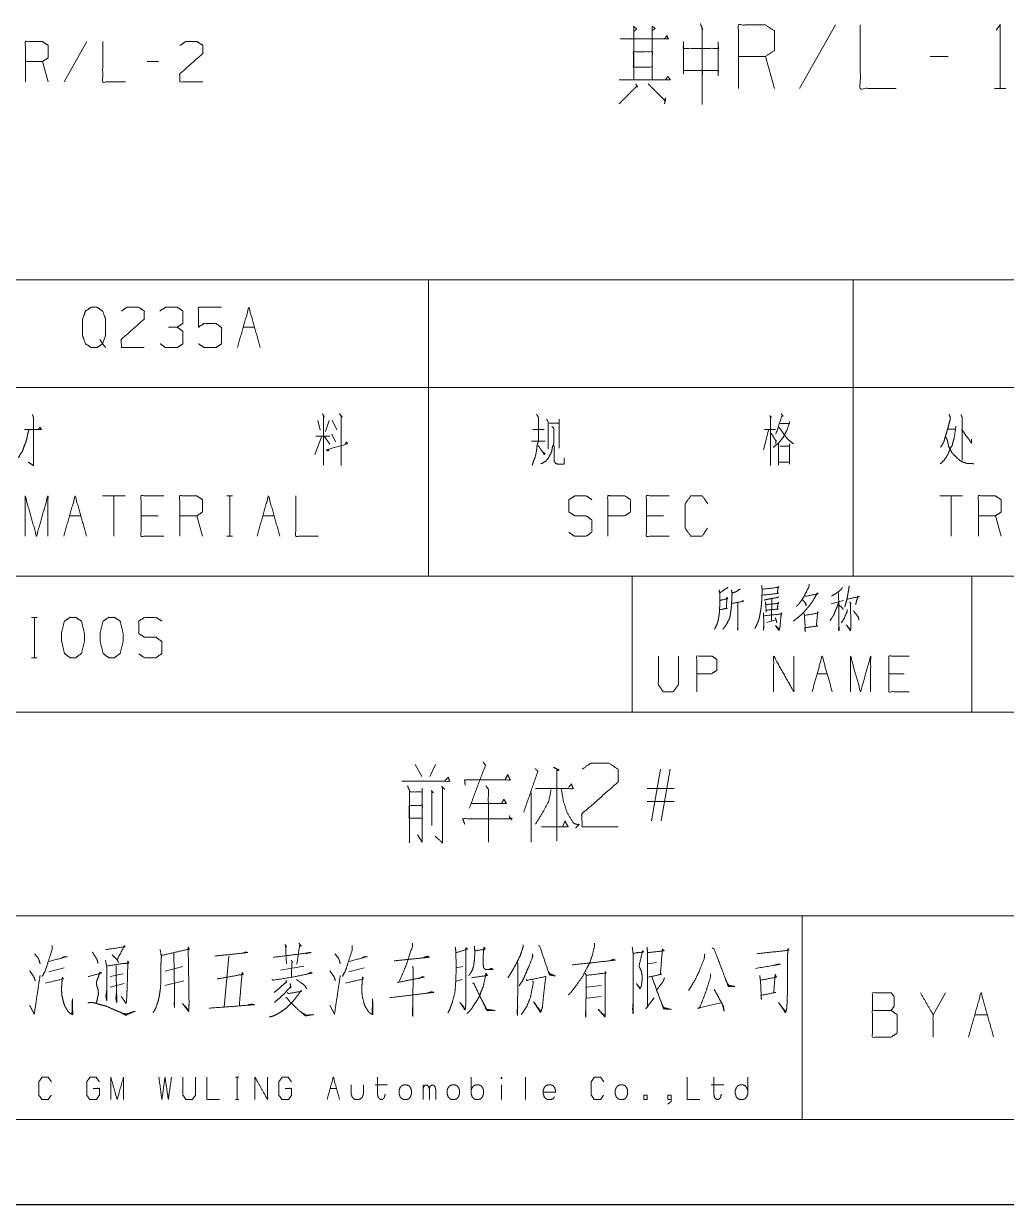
# Model space of a CAD drawing. Header units: millimetres. Extents: x 2210 to 79821, y -19430 to 2344.
# Drawn here: x 7740.8 to 7798.7, y 1492.8 to 1562.4 of the extents above; entities that cross this region are included whole.
import ezdxf

# ---------------------------------------------------------------- set-up
doc = ezdxf.new("R2010")
doc.units = ezdxf.units.MM
doc.layers.add('101', color=7, linetype='Continuous', true_color=0xffffff)

msp = doc.modelspace()

# ---------------------------------------------------------------- linework, layer by layer
msp.add_line((2209.782, 1492.822), (13049.157, 1492.822))
at = {"layer": '101', "color": 72, "linetype": 'Continuous', "lineweight": 18}
for p, q in [((7788.645, 1562.3), (7786.529, 1558.56)), ((7744.565, 1561.318), (7743.221, 1558.943)), ((7785.06, 1558.56), (7784.531, 1560.45)), ((7795.286, 1560.45), (7794.228, 1560.45)), ((7742.288, 1558.943), (7741.952, 1560.143)), ((7748.782, 1560.143), (7748.11, 1560.143)), ((7798.008, 1558.56), (7798.676, 1558.56)), ((7734.684, 1547.284), (7764.684, 1547.284)), ((7764.684, 1547.284), (7764.684, 1540.934)), ((7764.684, 1547.284), (7789.684, 1547.284)), ((7789.684, 1547.284), (7789.684, 1540.934)), ((7789.684, 1547.284), (7819.684, 1547.284)), ((7753.771, 1544.497), (7754.442, 1544.497)), ((7734.684, 1540.934), (7764.684, 1540.934)), ((7764.684, 1540.934), (7789.684, 1540.934)), ((7764.684, 1540.934), (7764.684, 1529.822)), ((7789.684, 1540.934), (7819.684, 1540.934)), ((7789.684, 1540.934), (7789.684, 1529.822)), ((7758.178, 1538.997), (7758.302, 1538.422)), ((7758.832, 1538.997), (7758.62, 1538.347)), ((7759.009, 1539.022), (7759.292, 1538.447)), ((7771.785, 1538.847), (7772.386, 1538.847)), ((7772.386, 1539.072), (7772.386, 1537.372)), ((7758.408, 1538.072), (7758.001, 1536.997)), ((7758.054, 1538.072), (7758.868, 1538.072)), ((7758.549, 1538.072), (7758.868, 1537.597)), ((7758.991, 1538.197), (7759.203, 1537.747)), ((7770.831, 1538.472), (7771.503, 1538.472)), ((7784.702, 1538.422), (7784.419, 1537.272)), ((7795.285, 1538.497), (7795.709, 1538.497)), ((7770.743, 1537.772), (7771.556, 1537.772)), ((7746.827, 1534.559), (7745.484, 1534.559)), ((7746.155, 1534.559), (7746.155, 1532.184)), ((7752.808, 1534.559), (7753.144, 1534.559)), ((7752.985, 1534.559), (7752.985, 1532.184)), ((7796.133, 1534.559), (7794.79, 1534.559)), ((7795.461, 1534.559), (7795.461, 1532.184)), ((7743.543, 1533.384), (7744.215, 1533.384)), ((7748.768, 1533.384), (7747.76, 1533.384)), ((7751.38, 1532.184), (7751.044, 1533.384)), ((7754.925, 1533.384), (7755.597, 1533.384)), ((7778.53, 1533.384), (7777.523, 1533.384)), ((7798.409, 1532.184), (7798.074, 1533.384)), ((7752.808, 1532.184), (7753.144, 1532.184)), ((7734.684, 1529.822), (7764.684, 1529.822)), ((7764.684, 1529.822), (7789.684, 1529.822)), ((7789.684, 1529.822), (7819.684, 1529.822)), ((7784.903, 1528.488), (7784.888, 1527.185)), ((7788.399, 1528.201), (7789.117, 1528.4)), ((7741.301, 1527.403), (7741.637, 1527.403)), ((7741.478, 1527.403), (7741.478, 1525.028)), ((7784.607, 1527.097), (7785.153, 1527.252)), ((7741.301, 1525.028), (7741.637, 1525.028)), ((7787.571, 1524.083), (7788.164, 1524.083)), ((7792.69, 1524.083), (7791.8, 1524.083)), ((7763.9, 1518.73), (7764.29, 1518.021)), ((7765.097, 1518.73), (7764.763, 1518.021)), ((7777.823, 1515.423), (7778.351, 1518.454)), ((7778.908, 1518.454), (7778.379, 1515.423)), ((7770.736, 1517.076), (7770.736, 1514.163)), ((7779.159, 1517.312), (7777.572, 1517.312)), ((7779.159, 1516.564), (7777.572, 1516.564)), ((7769.573, 1515.462), (7769.434, 1515.738)), ((7772.712, 1515.383), (7772.573, 1515.068)), ((7764.039, 1514.596), (7764.318, 1514.163)), ((7752.931, 1507.448), (7752.662, 1504.447)), ((7742.323, 1506.517), (7743.226, 1506.758)), ((7750.224, 1506.827), (7749.175, 1506.551)), ((7755.979, 1506.62), (7757.345, 1506.862)), ((7760.003, 1506.517), (7760.905, 1506.758)), ((7766.708, 1506.827), (7766.318, 1506.758)), ((7775.536, 1507.276), (7775.341, 1507.172)), ((7778.121, 1507.069), (7777.609, 1507)), ((7745.932, 1506.241), (7746.713, 1506.413)), ((7749.151, 1505.723), (7750.273, 1505.999)), ((7766.684, 1506.068), (7766.318, 1505.965)), ((7745.932, 1505.62), (7746.762, 1505.827)), ((7774.853, 1505.723), (7774, 1505.62)), ((7795.137, 1505.291), (7794.396, 1503.994)), ((7774, 1504.964), (7774.853, 1505.068)), ((7796.854, 1503.994), (7797.595, 1503.994)), ((7753.326, 1500.307), (7753.511, 1500.307)), ((7753.423, 1500.307), (7753.423, 1498.996)), ((7758.895, 1499.658), (7759.266, 1499.658)), ((7761.538, 1499.865), (7762.27, 1499.865)), ((7764.367, 1498.996), (7764.367, 1499.865)), ((7767.196, 1499.341), (7767.196, 1500.307)), ((7768.981, 1499.865), (7768.981, 1498.996)), ((7770.395, 1500.321), (7770.395, 1498.996)), ((7781.339, 1499.865), (7782.071, 1499.865)), ((7753.326, 1498.996), (7753.511, 1498.996))]:
    msp.add_line(p, q, dxfattribs=at)
at = {"layer": '101', "color": 133, "linetype": 'Continuous', "lineweight": 18}
for p, q in [((7686.684, 1529.822), (7866.684, 1529.822)), ((7776.684, 1529.822), (7776.684, 1521.822)), ((7796.684, 1529.822), (7796.684, 1521.822)), ((7686.684, 1521.822), (7866.684, 1521.822)), ((7736.684, 1509.822), (7845.684, 1509.822)), ((7786.684, 1509.822), (7786.684, 1497.822)), ((7476.684, 1497.822), (7866.684, 1497.822)), ((7686.684, 1497.822), (7866.684, 1497.822)), ((7451.684, 1492.822), (7871.684, 1492.822))]:
    msp.add_line(p, q, dxfattribs=at)
at = {"layer": '101', "color": 72, "linetype": 'Continuous', "lineweight": 18}
for points, knots in [([(7776.749, 1562.222), (7776.944, 1562.064), (7776.777, 1561.907), (7776.777, 1562.222), (7776.777, 1559.072), (7776.777, 1561.474), (7775.969, 1561.474), (7778.836, 1561.474), (7777.862, 1561.474), (7777.862, 1562.182), (7777.862, 1559.072), (7777.862, 1560.726), (7776.749, 1560.726), (7776.749, 1559.82), (7777.862, 1559.82), (7777.862, 1559.072), (7775.914, 1559.072), (7778.92, 1559.072), (7778.781, 1559.269), (7778.641, 1559.072)], [0, 0, 0.009716, 0.018619, 0.030834, 0.152987, 0.246128, 0.277435, 0.388626, 0.426409, 0.453894, 0.57452, 0.63865, 0.681832, 0.716951, 0.760133, 0.789144, 0.864711, 0.9813, 0.99065, 1, 1]), ([(7780.696, 1562.379), (7780.835, 1562.025), (7780.807, 1562.104), (7780.807, 1557.615), (7780.807, 1559.623), (7779.749, 1559.623), (7781.753, 1559.623), (7781.753, 1559.308), (7781.753, 1561.316), (7781.753, 1560.922), (7779.693, 1560.922), (7779.693, 1561.316), (7779.693, 1559.426)], [0, 0, 0.022286, 0.027176, 0.289922, 0.407466, 0.469387, 0.58671, 0.605148, 0.722692, 0.74574, 0.866322, 0.88937, 1, 1]), ([(7782.944, 1558.56), (7782.944, 1562.3), (7784.531, 1562.3), (7785.06, 1561.946), (7785.06, 1560.804), (7784.531, 1560.45), (7782.944, 1560.45)], [0, 0, 0.400952, 0.571035, 0.639278, 0.761674, 0.829917, 1, 1]), ([(7790.114, 1562.3), (7790.114, 1558.56), (7792.23, 1558.56)], [0, 0, 0.638734, 1, 1]), ([(7798.12, 1561.985), (7798.342, 1562.3), (7798.342, 1558.56)], [0, 0, 0.093491, 1, 1]), ([(7777.89, 1561.985), (7778.029, 1562.104), (7777.862, 1562.222)], [0, 0, 0.471577, 1, 1]), ([(7778.586, 1561.474), (7778.725, 1561.67), (7778.808, 1561.474)], [0, 0, 0.529959, 1, 1]), ([(7740.945, 1558.943), (7740.945, 1561.318), (7741.952, 1561.318), (7742.288, 1561.093), (7742.288, 1560.368), (7741.952, 1560.143), (7740.945, 1560.143)], [0, 0, 0.400952, 0.571033, 0.639278, 0.761674, 0.829918, 1, 1]), ([(7745.498, 1561.318), (7745.498, 1558.943), (7746.841, 1558.943)], [0, 0, 0.638733, 1, 1]), ([(7750.051, 1561.093), (7750.369, 1561.318), (7751.058, 1561.318), (7751.394, 1561.093), (7751.394, 1560.618), (7750.033, 1559.418), (7750.051, 1558.943), (7751.394, 1558.943)], [0, 0, 0.069694, 0.192979, 0.265274, 0.350227, 0.67474, 0.759752, 1, 1]), ([(7776.888, 1558.836), (7776.999, 1558.639), (7776.971, 1558.718), (7775.914, 1557.655)], [0, 0, 0.125004, 0.171165, 1, 1]), ([(7777.612, 1558.836), (7778.641, 1557.812), (7778.641, 1558.009), (7778.586, 1557.655)], [0, 0, 0.723286, 0.82134, 1, 1]), ([(7745.336, 1543.772), (7745.495, 1543.522), (7745.16, 1543.297), (7744.824, 1543.297), (7744.488, 1543.522), (7744.311, 1543.997), (7744.311, 1544.972), (7744.488, 1545.447), (7744.824, 1545.672), (7745.16, 1545.672), (7745.495, 1545.447), (7745.672, 1544.972), (7745.672, 1544.022), (7745.495, 1543.522), (7745.672, 1543.297)], [0, 0, 0.043279, 0.102317, 0.151367, 0.210407, 0.284429, 0.426831, 0.500853, 0.559894, 0.608944, 0.667982, 0.742004, 0.880755, 0.958211, 1, 1]), ([(7746.605, 1545.447), (7746.924, 1545.672), (7747.613, 1545.672), (7747.949, 1545.447), (7747.949, 1544.972), (7746.588, 1543.772), (7746.605, 1543.297), (7747.949, 1543.297)], [0, 0, 0.069691, 0.192979, 0.265274, 0.350227, 0.674741, 0.759752, 1, 1]), ([(7749.889, 1544.497), (7750.225, 1544.722), (7750.225, 1545.447), (7749.889, 1545.672), (7749.2, 1545.672), (7748.864, 1545.447)], [0, 0, 0.153872, 0.429851, 0.583723, 0.846122, 1, 1]), ([(7751.141, 1543.522), (7751.477, 1543.297), (7752.166, 1543.297), (7752.502, 1543.522), (7752.502, 1544.472), (7752.166, 1544.722), (7751.477, 1544.722), (7751.141, 1544.497), (7751.141, 1545.672), (7752.502, 1545.672)], [0, 0, 0.062229, 0.168345, 0.230571, 0.376816, 0.441264, 0.547379, 0.609609, 0.79049, 1, 1]), ([(7748.882, 1543.522), (7749.2, 1543.297), (7749.889, 1543.297), (7750.225, 1543.522), (7750.225, 1544.247), (7749.889, 1544.497), (7749.377, 1544.497)], [0, 0, 0.124123, 0.34369, 0.472445, 0.703376, 0.836727, 1, 1]), ([(7741.363, 1539.347), (7741.416, 1539.197), (7741.416, 1536.347), (7741.115, 1536.547)], [0, 0, 0.047209, 0.892896, 1, 1]), ([(7758.443, 1539.397), (7758.549, 1539.197), (7758.496, 1539.272), (7758.496, 1536.372)], [0, 0, 0.070344, 0.098885, 1, 1]), ([(7759.433, 1539.397), (7759.61, 1539.197), (7759.539, 1539.272), (7759.539, 1536.347)], [0, 0, 0.081006, 0.11229, 1, 1]), ([(7771.043, 1539.372), (7771.167, 1539.172), (7771.167, 1537.822), (7771.078, 1537.522), (7771.043, 1537.197), (7770.972, 1536.847), (7770.884, 1536.647), (7770.796, 1536.372)], [0, 0, 0.076125, 0.513098, 0.614331, 0.720148, 0.835726, 0.906504, 1, 1]), ([(7784.773, 1539.272), (7784.879, 1539.172), (7784.826, 1539.247), (7784.826, 1536.347), (7784.826, 1538.472), (7784.472, 1538.472), (7785.126, 1538.472)], [0, 0, 0.023247, 0.037896, 0.500409, 0.839319, 0.895699, 1, 1]), ([(7785.462, 1539.397), (7785.568, 1539.247), (7785.497, 1539.272), (7785.144, 1538.197)], [0, 0, 0.132126, 0.186059, 1, 1]), ([(7795.338, 1539.372), (7795.426, 1539.147), (7795.338, 1538.822), (7795.302, 1538.647), (7795.232, 1538.422), (7795.161, 1538.172), (7795.09, 1537.947), (7795.037, 1537.747), (7794.949, 1537.597), (7794.843, 1537.422)], [0, 0, 0.116541, 0.278918, 0.364993, 0.478696, 0.603951, 0.71766, 0.817412, 0.901346, 1, 1]), ([(7796.045, 1539.347), (7796.115, 1539.172), (7796.115, 1536.647)], [0, 0, 0.06955, 1, 1]), ([(7771.944, 1538.647), (7772.068, 1538.547), (7772.068, 1537.672), (7771.98, 1537.422), (7771.944, 1537.197), (7771.874, 1537.022), (7771.732, 1536.772), (7771.591, 1536.597), (7771.308, 1536.447)], [0, 0, 0.062435, 0.405831, 0.509895, 0.599279, 0.673351, 0.786072, 0.874364, 1, 1]), ([(7771.644, 1539.072), (7771.732, 1538.922), (7771.732, 1537.322)], [0, 0, 0.098129, 1, 1]), ([(7785.391, 1538.822), (7785.939, 1538.822), (7785.957, 1538.922), (7785.798, 1538.447), (7785.568, 1537.997), (7785.303, 1537.672), (7784.985, 1537.422)], [0, 0, 0.220966, 0.26192, 0.463932, 0.667691, 0.836831, 1, 1]), ([(7795.744, 1538.672), (7795.638, 1537.947), (7795.567, 1537.722), (7795.532, 1537.547), (7795.426, 1537.372), (7795.338, 1537.172), (7795.285, 1537.022), (7795.161, 1536.822), (7795.055, 1536.672), (7794.825, 1536.447)], [0, 0, 0.296653, 0.392139, 0.46442, 0.547269, 0.635793, 0.700209, 0.795421, 0.869798, 1, 1]), ([(7741.151, 1538.447), (7741.08, 1538.197), (7741.045, 1537.972), (7740.974, 1537.722), (7740.868, 1537.472), (7740.779, 1537.197), (7740.638, 1536.997), (7740.532, 1536.797)], [0, 0, 0.146031, 0.274053, 0.420084, 0.572724, 0.735083, 0.872755, 1, 1]), ([(7740.903, 1538.472), (7741.893, 1538.472), (7741.805, 1538.597), (7741.699, 1538.472)], [0, 0, 0.757413, 0.874554, 1, 1]), ([(7784.861, 1538.247), (7785.161, 1537.772), (7785.161, 1537.847), (7785.126, 1537.647)], [0, 0, 0.668993, 0.75826, 1, 1]), ([(7785.32, 1538.597), (7785.497, 1538.372), (7785.692, 1538.072), (7785.868, 1537.872), (7786.187, 1537.622)], [0, 0, 0.21756, 0.48939, 0.692342, 1, 1]), ([(7795.161, 1538.022), (7795.232, 1537.847), (7795.285, 1537.647), (7795.32, 1537.472), (7795.497, 1537.122), (7795.585, 1537.022), (7795.832, 1536.772), (7795.974, 1536.647), (7796.151, 1536.547), (7796.398, 1536.472), (7796.628, 1536.472), (7796.805, 1536.447)], [0, 0, 0.075192, 0.15762, 0.228747, 0.384949, 0.438119, 0.578251, 0.653441, 0.734337, 0.837345, 0.928883, 1, 1]), ([(7796.08, 1538.472), (7796.663, 1537.672), (7796.663, 1537.897)], [0, 0, 0.814824, 1, 1]), ([(7758.832, 1537.322), (7758.779, 1537.197), (7758.673, 1537.272), (7759.91, 1537.622), (7759.857, 1537.747), (7759.787, 1537.597)], [0, 0, 0.073272, 0.143369, 0.837239, 0.91051, 1, 1]), ([(7771.149, 1537.522), (7771.503, 1536.997), (7771.556, 1537.047), (7771.414, 1537.147)], [0, 0, 0.720064, 0.802978, 1, 1]), ([(7772.086, 1537.522), (7772.086, 1536.597), (7772.174, 1536.472), (7772.316, 1536.422), (7772.669, 1536.422), (7772.669, 1536.797)], [0, 0, 0.472764, 0.551003, 0.627661, 0.808338, 1, 1]), ([(7785.303, 1537.622), (7785.303, 1536.372), (7785.303, 1536.547), (7785.939, 1536.547), (7785.939, 1536.422), (7785.939, 1537.622), (7785.939, 1537.497), (7785.373, 1537.497)], [0, 0, 0.306605, 0.34953, 0.505604, 0.536265, 0.830605, 0.861265, 1, 1]), ([(7740.931, 1532.184), (7740.931, 1534.559), (7741.602, 1532.184), (7742.274, 1534.559), (7742.274, 1532.184)], [0, 0, 0.245192, 0.5, 0.754808, 1, 1]), ([(7749.103, 1532.184), (7747.76, 1532.184), (7747.76, 1534.559), (7749.103, 1534.559)], [0, 0, 0.26539, 0.73461, 1, 1]), ([(7750.037, 1532.184), (7750.037, 1534.559), (7751.044, 1534.559), (7751.38, 1534.334), (7751.38, 1533.609), (7751.044, 1533.384), (7750.037, 1533.384)], [0, 0, 0.400952, 0.571034, 0.639278, 0.761674, 0.829918, 1, 1]), ([(7756.866, 1534.559), (7756.866, 1532.184), (7758.209, 1532.184)], [0, 0, 0.638733, 1, 1]), ([(7772.952, 1532.409), (7773.288, 1532.184), (7773.977, 1532.184), (7774.313, 1532.434), (7774.313, 1533.134), (7773.977, 1533.384), (7773.306, 1533.384), (7772.952, 1533.609), (7772.952, 1534.334), (7773.306, 1534.559), (7773.977, 1534.559), (7774.313, 1534.334)], [0, 0, 0.068037, 0.184055, 0.25452, 0.372335, 0.4428, 0.555844, 0.626371, 0.748393, 0.81892, 0.931964, 1, 1]), ([(7775.246, 1532.184), (7775.246, 1534.559), (7776.254, 1534.559), (7776.59, 1534.334), (7776.59, 1533.609), (7776.236, 1533.384), (7775.246, 1533.384)], [0, 0, 0.401147, 0.571311, 0.639588, 0.762044, 0.832821, 1, 1]), ([(7778.866, 1532.184), (7777.523, 1532.184), (7777.523, 1534.559), (7778.866, 1534.559)], [0, 0, 0.26539, 0.73461, 1, 1]), ([(7781.125, 1532.659), (7780.789, 1532.184), (7780.135, 1532.184), (7779.799, 1532.659), (7779.799, 1534.084), (7780.135, 1534.559), (7780.807, 1534.559), (7781.143, 1534.084)], [0, 0, 0.114568, 0.243366, 0.357936, 0.638584, 0.753154, 0.885433, 1, 1]), ([(7797.066, 1532.184), (7797.066, 1534.559), (7798.074, 1534.559), (7798.409, 1534.334), (7798.409, 1533.609), (7798.074, 1533.384), (7797.066, 1533.384)], [0, 0, 0.400951, 0.571036, 0.639278, 0.761673, 0.829915, 1, 1]), ([(7782.313, 1529.173), (7782.25, 1529.128), (7781.829, 1528.841), (7781.797, 1529.018), (7781.844, 1528.841), (7781.844, 1528.267), (7781.829, 1527.914), (7781.813, 1527.671), (7781.782, 1527.428), (7781.735, 1527.207), (7781.672, 1526.987), (7781.594, 1526.832), (7781.532, 1526.7)], [0, 0, 0.024363, 0.186803, 0.243942, 0.302154, 0.485024, 0.597668, 0.675195, 0.753199, 0.825098, 0.89819, 0.953346, 1, 1]), ([(7783.046, 1529.084), (7782.796, 1528.908), (7782.562, 1528.841), (7782.531, 1529.018), (7782.562, 1528.753), (7782.547, 1528.488), (7782.531, 1528.201), (7782.515, 1527.958), (7782.484, 1527.737), (7782.453, 1527.495), (7782.406, 1527.318), (7782.328, 1527.185), (7782.25, 1527.031), (7782.172, 1526.898), (7782.094, 1526.788), (7782.016, 1526.7)], [0, 0, 0.096319, 0.172937, 0.229415, 0.313416, 0.396985, 0.487495, 0.564125, 0.634336, 0.711437, 0.768975, 0.817388, 0.871906, 0.920319, 0.962889, 1, 1]), ([(7784.31, 1529.283), (7784.326, 1529.084), (7784.326, 1528.731), (7784.31, 1528.4), (7784.294, 1528.179), (7784.263, 1527.892), (7784.216, 1527.649), (7784.17, 1527.384), (7784.107, 1527.185), (7784.029, 1526.987), (7783.904, 1526.744)], [0, 0, 0.076503, 0.212087, 0.33934, 0.424292, 0.535105, 0.630037, 0.733301, 0.813245, 0.895183, 1, 1]), ([(7784.357, 1529.062), (7785.325, 1529.173), (7785.278, 1529.217), (7785.231, 1528.819), (7785.309, 1528.819), (7784.341, 1528.709)], [0, 0, 0.39108, 0.416924, 0.577585, 0.60892, 1, 1]), ([(7787.104, 1529.349), (7787.088, 1529.195), (7786.901, 1528.841), (7786.792, 1528.621), (7786.667, 1528.422), (7786.511, 1528.201), (7786.355, 1528.047)], [0, 0, 0.101774, 0.363754, 0.525154, 0.678922, 0.85608, 1, 1]), ([(7789.055, 1529.173), (7789.023, 1529.084), (7788.82, 1528.908), (7788.602, 1528.753), (7788.415, 1528.665)], [0, 0, 0.111856, 0.433088, 0.752703, 1, 1]), ([(7789.46, 1529.261), (7789.445, 1529.151), (7789.367, 1528.687), (7789.304, 1528.378), (7789.195, 1528.002)], [0, 0, 0.086565, 0.451629, 0.696477, 1, 1]), ([(7781.875, 1527.848), (7781.907, 1527.87), (7782.266, 1527.936), (7782.219, 1527.914), (7782.266, 1528.599), (7782.297, 1528.51), (7781.86, 1528.4)], [0, 0, 0.022681, 0.239273, 0.269981, 0.676983, 0.732557, 1, 1]), ([(7782.547, 1528.223), (7783.249, 1528.356), (7783.202, 1528.378), (7783.124, 1528.334)], [0, 0, 0.834819, 0.895271, 1, 1]), ([(7782.906, 1528.267), (7782.906, 1526.633), (7782.89, 1526.744), (7782.906, 1526.92)], [0, 0, 0.849783, 0.907772, 1, 1]), ([(7785.309, 1528.621), (7785.262, 1528.576), (7784.872, 1528.51), (7784.654, 1528.466), (7784.451, 1528.422)], [0, 0, 0.07226, 0.516589, 0.766867, 1, 1]), ([(7784.529, 1528.311), (7784.544, 1528.157), (7784.575, 1527.715), (7784.56, 1527.826), (7785.294, 1527.892), (7785.231, 1527.892), (7785.278, 1528.289), (7785.309, 1528.223), (7784.544, 1528.157)], [0, 0, 0.056492, 0.217482, 0.258029, 0.525926, 0.548635, 0.694164, 0.720796, 1, 1]), ([(7786.885, 1528.665), (7786.932, 1528.643), (7787.635, 1528.797), (7787.588, 1528.841), (7787.463, 1528.621), (7787.322, 1528.378), (7787.182, 1528.179), (7787.026, 1527.98), (7786.854, 1527.782), (7786.667, 1527.583), (7786.464, 1527.406), (7786.308, 1527.296), (7786.183, 1527.185)], [0, 0, 0.017093, 0.254607, 0.275864, 0.359629, 0.452278, 0.53264, 0.616084, 0.70281, 0.792986, 0.881828, 0.944963, 1, 1]), ([(7786.714, 1528.422), (7786.745, 1528.4), (7786.916, 1528.201), (7786.932, 1528.091), (7786.87, 1528.245)], [0, 0, 0.066028, 0.519581, 0.712132, 1, 1]), ([(7788.836, 1528.289), (7788.742, 1528.002), (7788.633, 1527.759), (7788.539, 1527.517), (7788.446, 1527.384), (7788.336, 1527.207)], [0, 0, 0.251918, 0.474135, 0.691326, 0.826694, 1, 1]), ([(7788.836, 1528.841), (7788.852, 1527.097), (7788.867, 1526.611), (7788.836, 1526.7), (7788.852, 1526.898)], [0, 0, 0.691283, 0.883884, 0.921006, 1, 1]), ([(7789.492, 1528.311), (7789.57, 1528.201), (7789.538, 1528.223), (7789.554, 1527.053), (7789.554, 1526.766), (7789.538, 1526.611), (7789.289, 1526.965), (7789.538, 1526.655)], [0, 0, 0.051678, 0.066298, 0.513635, 0.623349, 0.682727, 0.848098, 1, 1]), ([(7789.336, 1528.466), (7790.038, 1528.621), (7789.976, 1528.643), (7789.835, 1528.157)], [0, 0, 0.557066, 0.608364, 1, 1]), ([(7784.404, 1527.671), (7784.419, 1527.472), (7784.435, 1526.965), (7784.419, 1526.633), (7784.404, 1526.722), (7784.435, 1526.943)], [0, 0, 0.147471, 0.523364, 0.768667, 0.835021, 1, 1]), ([(7784.435, 1527.495), (7785.497, 1527.605), (7785.465, 1527.671), (7785.45, 1527.561), (7785.403, 1527.053), (7785.387, 1526.854), (7785.325, 1526.633), (7785.122, 1526.92), (7785.34, 1526.7)], [0, 0, 0.374083, 0.399749, 0.43883, 0.61759, 0.687458, 0.767887, 0.891105, 1, 1]), ([(7786.792, 1527.627), (7786.823, 1527.561), (7786.854, 1527.009), (7786.87, 1526.943), (7786.87, 1526.545), (7786.854, 1526.722), (7786.854, 1526.788), (7787.619, 1526.898), (7787.525, 1526.898), (7787.603, 1527.715), (7787.635, 1527.671), (7787.588, 1527.649), (7786.838, 1527.517)], [0, 0, 0.018828, 0.160986, 0.178485, 0.280676, 0.326272, 0.343303, 0.542024, 0.566111, 0.777126, 0.791033, 0.804348, 1, 1]), ([(7788.852, 1528.135), (7789.055, 1527.958), (7789.101, 1527.87)], [0, 0, 0.729109, 1, 1]), ([(7789.351, 1527.848), (7789.336, 1527.737), (7789.164, 1527.34), (7788.992, 1527.075)], [0, 0, 0.129619, 0.632946, 1, 1]), ([(7789.71, 1527.782), (7789.991, 1527.428), (7790.038, 1527.252)], [0, 0, 0.711821, 1, 1]), ([(7743.913, 1525.028), (7744.249, 1525.278), (7744.426, 1525.978), (7744.426, 1526.453), (7744.249, 1527.178), (7743.913, 1527.403), (7743.578, 1527.403), (7743.242, 1527.178), (7743.065, 1526.453), (7743.083, 1525.978), (7743.242, 1525.278), (7743.578, 1525.028), (7743.913, 1525.028)], [0, 0, 0.067527, 0.183972, 0.260584, 0.380943, 0.446142, 0.500305, 0.565504, 0.685864, 0.762529, 0.87831, 0.945837, 1, 1]), ([(7746.19, 1525.028), (7746.526, 1525.278), (7746.702, 1525.978), (7746.702, 1526.453), (7746.526, 1527.178), (7746.19, 1527.403), (7745.854, 1527.403), (7745.518, 1527.178), (7745.341, 1526.453), (7745.359, 1525.978), (7745.518, 1525.278), (7745.854, 1525.028), (7746.19, 1525.028)], [0, 0, 0.067527, 0.183972, 0.260585, 0.380944, 0.446144, 0.500307, 0.565506, 0.685865, 0.76253, 0.87831, 0.945837, 1, 1]), ([(7747.618, 1525.253), (7747.954, 1525.028), (7748.643, 1525.028), (7748.979, 1525.278), (7748.979, 1525.978), (7748.643, 1526.228), (7747.971, 1526.228), (7747.618, 1526.453), (7747.618, 1527.178), (7747.971, 1527.403), (7748.643, 1527.403), (7748.979, 1527.178)], [0, 0, 0.068034, 0.184053, 0.254519, 0.372335, 0.442801, 0.555845, 0.62637, 0.748394, 0.818919, 0.931963, 1, 1]), ([(7785.106, 1527.384), (7785.169, 1527.207), (7785.2, 1527.075)], [0, 0, 0.579215, 1, 1]), ([(7778.222, 1525.121), (7778.222, 1523.443), (7778.503, 1523.023), (7779.097, 1523.023), (7779.409, 1523.443), (7779.409, 1525.121)], [0, 0, 0.337151, 0.438599, 0.557782, 0.662849, 1, 1]), ([(7780.485, 1523.023), (7780.485, 1525.121), (7781.375, 1525.121), (7781.672, 1524.922), (7781.672, 1524.282), (7781.359, 1524.083), (7780.485, 1524.083)], [0, 0, 0.401145, 0.571312, 0.639588, 0.762043, 0.832818, 1, 1]), ([(7785.011, 1523.023), (7785.011, 1525.121), (7786.198, 1523.023), (7786.198, 1525.121)], [0, 0, 0.317574, 0.682426, 1, 1]), ([(7789.537, 1523.023), (7789.537, 1525.121), (7790.13, 1523.023), (7790.724, 1525.121), (7790.724, 1523.023)], [0, 0, 0.245192, 0.5, 0.754808, 1, 1]), ([(7792.986, 1523.023), (7791.8, 1523.023), (7791.8, 1525.121), (7792.986, 1525.121)], [0, 0, 0.265389, 0.734611, 1, 1]), ([(7767.903, 1518.887), (7768.042, 1518.69), (7767.095, 1516.171)], [0, 0, 0.082207, 1, 1]), ([(7770.959, 1518.493), (7771.126, 1518.336), (7770.291, 1515.934)], [0, 0, 0.082806, 1, 1]), ([(7772.044, 1518.572), (7772.378, 1518.415), (7772.239, 1518.375), (7772.239, 1514.241)], [0, 0, 0.079453, 0.110572, 1, 1]), ([(7773.737, 1518.454), (7774.238, 1518.808), (7775.323, 1518.808), (7775.852, 1518.454), (7775.852, 1517.706), (7773.709, 1515.816), (7773.737, 1515.068), (7775.852, 1515.068)], [0, 0, 0.069693, 0.192978, 0.265275, 0.350227, 0.67474, 0.759752, 1, 1]), ([(7763.121, 1517.745), (7765.932, 1517.745), (7765.849, 1517.982), (7765.654, 1517.785)], [0, 0, 0.842002, 0.917041, 1, 1]), ([(7766.845, 1517.509), (7766.817, 1517.824), (7769.489, 1517.824), (7769.35, 1518.139), (7769.211, 1517.864)], [0, 0, 0.086831, 0.820651, 0.915214, 1, 1]), ([(7763.455, 1517.47), (7763.566, 1517.194), (7763.566, 1514.123), (7763.566, 1517.115), (7764.318, 1517.115), (7764.318, 1517.312), (7764.318, 1514.163), (7764.318, 1516.328), (7763.538, 1516.328), (7763.538, 1515.58), (7764.29, 1515.58)], [0, 0, 0.019945, 0.226009, 0.426789, 0.477219, 0.490428, 0.701775, 0.847077, 0.899374, 0.949569, 1, 1]), ([(7764.847, 1517.194), (7764.986, 1517.076), (7764.874, 1517.115), (7764.874, 1515.147)], [0, 0, 0.080438, 0.132479, 1, 1]), ([(7765.459, 1517.43), (7765.654, 1517.273), (7765.515, 1517.391), (7765.515, 1514.123), (7765.069, 1514.517)], [0, 0, 0.058327, 0.100821, 0.861605, 1, 1]), ([(7768.07, 1517.47), (7768.209, 1517.273), (7768.209, 1514.163)], [0, 0, 0.071936, 1, 1]), ([(7770.987, 1517.312), (7773.213, 1517.312), (7773.102, 1517.588), (7772.935, 1517.391)], [0, 0, 0.800378, 0.907214, 1, 1]), ([(7771.905, 1517.234), (7771.766, 1516.564), (7771.404, 1515.895), (7770.987, 1515.226)], [0, 0, 0.306099, 0.646779, 1, 1]), ([(7772.518, 1517.273), (7772.629, 1516.564), (7772.852, 1515.895), (7773.241, 1515.265), (7773.492, 1515.186), (7773.575, 1515.226), (7773.353, 1514.99)], [0, 0, 0.252325, 0.500432, 0.760973, 0.853337, 0.885811, 1, 1]), ([(7767.207, 1516.446), (7769.267, 1516.446), (7769.127, 1516.682), (7768.988, 1516.446)], [0, 0, 0.789754, 0.894877, 1, 1]), ([(7766.817, 1515.226), (7766.706, 1515.541), (7769.601, 1515.541), (7769.434, 1515.619)], [0, 0, 0.097866, 0.945912, 1, 1]), ([(7771.348, 1515.068), (7772.907, 1515.068), (7772.712, 1515.423)], [0, 0, 0.794017, 1, 1]), ([(7742.518, 1508.069), (7742.518, 1507.828), (7742.274, 1507.069), (7742.104, 1506.551), (7741.933, 1506.241)], [0, 0, 0.124612, 0.535976, 0.817159, 1, 1]), ([(7745.688, 1507.828), (7746.81, 1508), (7746.786, 1508.069), (7746.347, 1507.241), (7746.054, 1507.517), (7746.371, 1507.207), (7746.42, 1507.069)], [0, 0, 0.361753, 0.385074, 0.683733, 0.811934, 0.953357, 1, 1]), ([(7756.223, 1508.138), (7756.32, 1508), (7756.272, 1508), (7756.32, 1507)], [0, 0, 0.138589, 0.178592, 1, 1]), ([(7757.052, 1508.207), (7757.198, 1508.035), (7757.101, 1508.104), (7756.93, 1506.965)], [0, 0, 0.151118, 0.230947, 1, 1]), ([(7760.198, 1508.069), (7760.198, 1507.828), (7759.954, 1507.069), (7759.783, 1506.551), (7759.612, 1506.241)], [0, 0, 0.124612, 0.535976, 0.817159, 1, 1]), ([(7763.734, 1508.207), (7763.734, 1508), (7763.416, 1507.034), (7763.197, 1506.482), (7762.929, 1505.896), (7762.88, 1505.896), (7764.441, 1506.206), (7764.343, 1506.241), (7764.124, 1506.137)], [0, 0, 0.046524, 0.275032, 0.408545, 0.553501, 0.564465, 0.92219, 0.945453, 1, 1]), ([(7767.391, 1508.035), (7767.416, 1507.69), (7767.391, 1507.241), (7767.343, 1506.862), (7767.245, 1506.586), (7767.123, 1506.379), (7767.05, 1506.31)], [0, 0, 0.190955, 0.438946, 0.650198, 0.811822, 0.94447, 1, 1]), ([(7770.269, 1508.104), (7770.244, 1507.931), (7770.074, 1507.448), (7769.903, 1507.103), (7769.683, 1506.689), (7769.513, 1506.413), (7769.366, 1506.172)], [0, 0, 0.081145, 0.319756, 0.499049, 0.717311, 0.868474, 1, 1]), ([(7771.171, 1508.069), (7771.244, 1508), (7771.805, 1506.344), (7772.147, 1506.275), (7771.83, 1506.413), (7771.732, 1506.551)], [0, 0, 0.037082, 0.681737, 0.810185, 0.937687, 1, 1]), ([(7774.463, 1508.207), (7774.463, 1508.035), (7774.317, 1507.448), (7774.17, 1507.034), (7774.024, 1506.758), (7773.756, 1506.241), (7773.365, 1505.689), (7773.097, 1505.344), (7772.926, 1505.171)], [0, 0, 0.049752, 0.224095, 0.350741, 0.440842, 0.608969, 0.803946, 0.929998, 1, 1]), ([(7741.494, 1507.586), (7741.713, 1507.31), (7741.762, 1507.172), (7741.811, 1507)], [0, 0, 0.519919, 0.73571, 1, 1]), ([(7742.348, 1507.138), (7743.396, 1507.414), (7743.226, 1507.414), (7743.055, 1507.31)], [0, 0, 0.745411, 0.862774, 1, 1]), ([(7744.883, 1507.69), (7745.152, 1507.276), (7745.225, 1507.034)], [0, 0, 0.661595, 1, 1]), ([(7748.883, 1507.828), (7748.956, 1507.414), (7748.931, 1507), (7748.931, 1506.275), (7748.907, 1505.62), (7748.858, 1505.24), (7748.785, 1504.861), (7748.663, 1504.481), (7748.566, 1504.274), (7748.468, 1504.102)], [0, 0, 0.110336, 0.219176, 0.409317, 0.581468, 0.681885, 0.783317, 0.887931, 0.947989, 1, 1]), ([(7748.956, 1507.483), (7750.59, 1507.862), (7750.541, 1507.966), (7750.541, 1507.448), (7750.566, 1506.034), (7750.566, 1505.206), (7750.59, 1504.688), (7750.566, 1504.343), (7750.566, 1504.171), (7750.2, 1504.654), (7750.541, 1504.274)], [0, 0, 0.250211, 0.267275, 0.344454, 0.55544, 0.678925, 0.756189, 0.80777, 0.833496, 0.923863, 1, 1]), ([(7749.688, 1507.621), (7749.736, 1504.895), (7749.736, 1504.412), (7749.712, 1504.619), (7749.736, 1505.033)], [0, 0, 0.711345, 0.837386, 0.891777, 1, 1]), ([(7752.101, 1507.448), (7754.028, 1507.655), (7753.931, 1507.69), (7753.76, 1507.621)], [0, 0, 0.870762, 0.917258, 1, 1]), ([(7755.564, 1507.379), (7757.759, 1507.655), (7757.637, 1507.655), (7757.491, 1507.586)], [0, 0, 0.886329, 0.935184, 1, 1]), ([(7759.173, 1507.586), (7759.393, 1507.31), (7759.442, 1507.172), (7759.49, 1507)], [0, 0, 0.519919, 0.73571, 1, 1]), ([(7760.027, 1507.138), (7761.076, 1507.414), (7760.905, 1507.414), (7760.734, 1507.31)], [0, 0, 0.745418, 0.86277, 1, 1]), ([(7762.66, 1507.172), (7764.734, 1507.379), (7764.636, 1507.448), (7764.368, 1507.345)], [0, 0, 0.836554, 0.884532, 1, 1]), ([(7766.269, 1507.966), (7766.294, 1507.69), (7766.318, 1506.827), (7766.294, 1505.999), (7766.245, 1505.344), (7766.099, 1504.757), (7765.952, 1504.343), (7765.83, 1504.102)], [0, 0, 0.070329, 0.28934, 0.499598, 0.66644, 0.819873, 0.931329, 1, 1]), ([(7766.343, 1507.655), (7766.977, 1507.862), (7766.879, 1507.931), (7766.879, 1504.585), (7766.855, 1504.343), (7766.83, 1504.274), (7766.538, 1504.723), (7766.83, 1504.343)], [0, 0, 0.122094, 0.143965, 0.756447, 0.800872, 0.814266, 0.912285, 1, 1]), ([(7767.44, 1507.759), (7768.026, 1507.862), (7767.952, 1507.966), (7767.904, 1507.448), (7767.904, 1507), (7767.928, 1506.758), (7768.05, 1506.655), (7768.489, 1506.655), (7768.391, 1506.724), (7768.221, 1506.655)], [0, 0, 0.209703, 0.254415, 0.437769, 0.595975, 0.681595, 0.738019, 0.892888, 0.935041, 1, 1]), ([(7770.805, 1507.586), (7770.83, 1507.448), (7770.61, 1506.862), (7770.513, 1506.655), (7770.366, 1506.31), (7770.22, 1505.999), (7770.025, 1505.689)], [0, 0, 0.067376, 0.36846, 0.478481, 0.658656, 0.823687, 1, 1]), ([(7776.682, 1508), (7776.731, 1507.586), (7776.731, 1504.067), (7776.706, 1504.343), (7776.731, 1504.654)], [0, 0, 0.092137, 0.86992, 0.931161, 1, 1]), ([(7776.755, 1507.621), (7777.365, 1507.69), (7777.292, 1507.759), (7777.096, 1506.896), (7777.096, 1506.827), (7777.145, 1506.724), (7777.218, 1506.551), (7777.267, 1506.31), (7777.267, 1506.103), (7777.243, 1505.861), (7777.218, 1505.689), (7777.145, 1505.516), (7776.926, 1505.827), (7777.145, 1505.551)], [0, 0, 0.163216, 0.189965, 0.42515, 0.443501, 0.473931, 0.523766, 0.589292, 0.644345, 0.7089, 0.755234, 0.805069, 0.906205, 1, 1]), ([(7777.56, 1507.966), (7777.584, 1507.655), (7777.584, 1504.481), (7777.487, 1504.343), (7777.975, 1504.999)], [0, 0, 0.069653, 0.779472, 0.817267, 1, 1]), ([(7777.609, 1507.655), (7778.56, 1507.759), (7778.462, 1507.862), (7778.34, 1506.379), (7778.414, 1506.379), (7777.633, 1506.206)], [0, 0, 0.276542, 0.317649, 0.747834, 0.768982, 1, 1]), ([(7780.949, 1507.552), (7780.925, 1507.31), (7780.657, 1506.62), (7780.413, 1506.103), (7780.169, 1505.689), (7779.998, 1505.413)], [0, 0, 0.102841, 0.416511, 0.658903, 0.86249, 1, 1]), ([(7781.388, 1507.931), (7781.51, 1507.862), (7782.34, 1505.654), (7782.73, 1505.654), (7782.364, 1505.723), (7782.218, 1505.965)], [0, 0, 0.039541, 0.705114, 0.815247, 0.920312, 1, 1]), ([(7784.022, 1507.586), (7785.9, 1507.793), (7785.851, 1507.897), (7785.827, 1507.379), (7785.827, 1505.447), (7785.802, 1504.688), (7785.778, 1504.343), (7785.729, 1504.171), (7785.705, 1504.102), (7785.29, 1504.723), (7785.705, 1504.205)], [0, 0, 0.261649, 0.277493, 0.349233, 0.616764, 0.72192, 0.769813, 0.794637, 0.804771, 0.908172, 1, 1]), ([(7745.664, 1507.207), (7745.737, 1506.827), (7745.737, 1504.826), (7745.688, 1505.068), (7745.737, 1505.413)], [0, 0, 0.129595, 0.800553, 0.883167, 1, 1]), ([(7745.737, 1506.862), (7746.615, 1507), (7747.03, 1507.034), (7746.981, 1507.172), (7746.957, 1506.103), (7746.932, 1505.447), (7746.908, 1504.895), (7746.883, 1504.654), (7746.591, 1505.068)], [0, 0, 0.19844, 0.29133, 0.324006, 0.56283, 0.709269, 0.832622, 0.88681, 1, 1]), ([(7746.298, 1506.896), (7746.298, 1506.034), (7746.322, 1505.206), (7746.322, 1504.723), (7746.274, 1504.964), (7746.322, 1505.378)], [0, 0, 0.304008, 0.595981, 0.766226, 0.853067, 1, 1]), ([(7756.589, 1507.207), (7756.686, 1507.103), (7756.637, 1507.069), (7756.613, 1506.241)], [0, 0, 0.138047, 0.196037, 1, 1]), ([(7763.758, 1506.862), (7763.782, 1506.689), (7763.758, 1503.895), (7763.734, 1504.171), (7763.758, 1504.516)], [0, 0, 0.048504, 0.826565, 0.903707, 1, 1]), ([(7769.952, 1507.069), (7769.927, 1503.964), (7769.903, 1504.24), (7769.952, 1504.516)], [0, 0, 0.847819, 0.923473, 1, 1]), ([(7773.146, 1506.931), (7775.683, 1507.207), (7775.536, 1507.276)], [0, 0, 0.940373, 1, 1]), ([(7783.949, 1506.724), (7785.412, 1506.965), (7785.266, 1506.965), (7784.998, 1506.896)], [0, 0, 0.777945, 0.854701, 1, 1]), ([(7741.201, 1506.586), (7741.421, 1506.275), (7741.469, 1506.172), (7741.518, 1505.999)], [0, 0, 0.564231, 0.734008, 1, 1]), ([(7741.201, 1504.55), (7741.469, 1504.033), (7741.811, 1506.31)], [0, 0, 0.202025, 1, 1]), ([(7742.128, 1505.861), (7743.177, 1506.103), (7743.128, 1506.206), (7743.104, 1505.965), (7743.079, 1505.62), (7743.079, 1505.378), (7743.104, 1505.102), (7743.201, 1504.688), (7743.274, 1504.481), (7743.372, 1504.343), (7743.47, 1504.171), (7743.592, 1504.067), (7743.738, 1503.998), (7743.713, 1504.93), (7743.689, 1504.067)], [0, 0, 0.198341, 0.219427, 0.264158, 0.327895, 0.3724, 0.423461, 0.501845, 0.542306, 0.573453, 0.609975, 0.639452, 0.669269, 0.84099, 1, 1]), ([(7744.639, 1506.241), (7745.42, 1506.448), (7745.347, 1506.517), (7745.274, 1506.31), (7745.152, 1505.999), (7745.127, 1505.861), (7745.152, 1505.689), (7745.225, 1505.482), (7745.249, 1505.24), (7745.176, 1504.895), (7745.127, 1504.688)], [0, 0, 0.288064, 0.323943, 0.402265, 0.521269, 0.571261, 0.63341, 0.711732, 0.798322, 0.924133, 1, 1]), ([(7752.248, 1506.103), (7753.784, 1506.379), (7753.711, 1506.482), (7753.541, 1504.516)], [0, 0, 0.426351, 0.460965, 1, 1]), ([(7755.467, 1506.068), (7755.54, 1506.034), (7755.589, 1506.034), (7756.833, 1506.241), (7757.833, 1506.448), (7757.759, 1506.482), (7757.589, 1506.413)], [0, 0, 0.030219, 0.048442, 0.519512, 0.900991, 0.93121, 1, 1]), ([(7756.296, 1506.034), (7756.32, 1505.896), (7756.272, 1505.896), (7755.979, 1505.62), (7755.589, 1505.309)], [0, 0, 0.128573, 0.17333, 0.54243, 1, 1]), ([(7756.906, 1506.068), (7757.394, 1505.723), (7757.515, 1505.516)], [0, 0, 0.713213, 1, 1]), ([(7758.88, 1506.586), (7759.1, 1506.275), (7759.149, 1506.172), (7759.198, 1505.999)], [0, 0, 0.564239, 0.734012, 1, 1]), ([(7758.88, 1504.55), (7759.149, 1504.033), (7759.49, 1506.31)], [0, 0, 0.202027, 1, 1]), ([(7759.807, 1505.861), (7760.856, 1506.103), (7760.807, 1506.206), (7760.783, 1505.965), (7760.759, 1505.62), (7760.759, 1505.378), (7760.783, 1505.102), (7760.881, 1504.688), (7760.954, 1504.481), (7761.051, 1504.343), (7761.149, 1504.171), (7761.271, 1504.067), (7761.417, 1503.998), (7761.393, 1504.93), (7761.368, 1504.067)], [0, 0, 0.198341, 0.219426, 0.264158, 0.327895, 0.3724, 0.423461, 0.501845, 0.542305, 0.57345, 0.609972, 0.639449, 0.66927, 0.84099, 1, 1]), ([(7767.221, 1506.172), (7768.147, 1506.31), (7768.074, 1506.448), (7768.001, 1506.068), (7767.904, 1505.654), (7767.806, 1505.413), (7767.708, 1505.137), (7767.562, 1504.861), (7767.367, 1504.585), (7767.221, 1504.343), (7767.074, 1504.171), (7766.952, 1504.067)], [0, 0, 0.248088, 0.28944, 0.391759, 0.504363, 0.573317, 0.650816, 0.73352, 0.823008, 0.897766, 0.957654, 1, 1]), ([(7770.83, 1505.999), (7770.854, 1505.861), (7770.683, 1504.999), (7770.488, 1504.516), (7770.317, 1504.24), (7770.147, 1503.998)], [0, 0, 0.064861, 0.471802, 0.712904, 0.863112, 1, 1]), ([(7770.439, 1506.068), (7770.513, 1505.999), (7770.561, 1506.034), (7771.586, 1506.241), (7771.439, 1504.895), (7771.391, 1504.412), (7771.317, 1504.205), (7771.269, 1504.136), (7770.878, 1504.757), (7771.293, 1504.205)], [0, 0, 0.021075, 0.033595, 0.252602, 0.536206, 0.63793, 0.683936, 0.701643, 0.855333, 1, 1]), ([(7773.926, 1506.448), (7773.975, 1506.31), (7773.951, 1504.033), (7773.951, 1503.826), (7773.926, 1504.033), (7773.951, 1504.274)], [0, 0, 0.047497, 0.786427, 0.853598, 0.921235, 1, 1]), ([(7773.975, 1506.31), (7775.097, 1506.448), (7775.097, 1506.517), (7775.146, 1506.448), (7775.097, 1506.413), (7775.097, 1503.998), (7775.073, 1503.86), (7774.683, 1504.309), (7775.073, 1503.929)], [0, 0, 0.224398, 0.238094, 0.254868, 0.266729, 0.746112, 0.77393, 0.891944, 1, 1]), ([(7777.828, 1506.241), (7778.536, 1504.343), (7778.975, 1504.309), (7778.536, 1504.412), (7778.438, 1504.619)], [0, 0, 0.643821, 0.783835, 0.927246, 1, 1]), ([(7778.584, 1506.172), (7778.511, 1505.965), (7778.097, 1505.413)], [0, 0, 0.241282, 1, 1]), ([(7781.291, 1506.413), (7781.291, 1506.206), (7781.071, 1505.516), (7781.096, 1505.551), (7780.876, 1504.964), (7780.632, 1504.378), (7780.535, 1504.378), (7781.901, 1504.688)], [0, 0, 0.05545, 0.249412, 0.26073, 0.428483, 0.598637, 0.624772, 1, 1]), ([(7784.193, 1506.31), (7784.241, 1505.896), (7784.29, 1504.895), (7784.266, 1505.137), (7785.144, 1505.309), (7785.022, 1505.309), (7785.095, 1506.379), (7785.168, 1506.206), (7784.266, 1506.034)], [0, 0, 0.08584, 0.292105, 0.342087, 0.526357, 0.55147, 0.772215, 0.810799, 1, 1]), ([(7756.369, 1505.309), (7756.442, 1505.24), (7757.223, 1505.378), (7757.174, 1505.413), (7756.881, 1504.999), (7756.711, 1504.792), (7756.515, 1504.585), (7756.296, 1504.378), (7756.052, 1504.205), (7755.784, 1504.033), (7755.564, 1503.929), (7755.32, 1503.86)], [0, 0, 0.029336, 0.260529, 0.277957, 0.425844, 0.50411, 0.587085, 0.675092, 0.762231, 0.855274, 0.926064, 1, 1]), ([(7756.54, 1505.827), (7756.589, 1505.585), (7756.54, 1505.62), (7756.198, 1505.24), (7755.906, 1504.964), (7755.613, 1504.723)], [0, 0, 0.154138, 0.191518, 0.510905, 0.762591, 1, 1]), ([(7762.392, 1504.999), (7764.977, 1505.309), (7764.856, 1505.344), (7764.636, 1505.275)], [0, 0, 0.879479, 0.922284, 1, 1]), ([(7767.269, 1505.861), (7767.343, 1505.861), (7768.123, 1504.24), (7768.611, 1504.24), (7768.123, 1504.309), (7767.83, 1504.861)], [0, 0, 0.021039, 0.538448, 0.678706, 0.82036, 1, 1]), ([(7781.51, 1505.482), (7782.047, 1504.516), (7782.096, 1504.205), (7781.998, 1504.585)], [0, 0, 0.610117, 0.783655, 1, 1]), ([(7790.826, 1504.242), (7790.826, 1505.291), (7791.938, 1505.291), (7792.114, 1505.043), (7792.114, 1504.518), (7791.938, 1504.242), (7790.826, 1504.242), (7790.826, 1502.669), (7791.918, 1502.669), (7792.289, 1502.918), (7792.289, 1503.994), (7791.938, 1504.242)], [0, 0, 0.115917, 0.238847, 0.272469, 0.330428, 0.366584, 0.489513, 0.663389, 0.784162, 0.833485, 0.952453, 1, 1]), ([(7794.396, 1502.669), (7794.396, 1503.994), (7793.654, 1505.291)], [0, 0, 0.469959, 1, 1]), ([(7744.615, 1504.688), (7744.81, 1504.723), (7745.03, 1504.688), (7745.347, 1504.585), (7745.664, 1504.516), (7746.127, 1504.309), (7746.542, 1504.136), (7746.859, 1503.964), (7747.42, 1504.205), (7746.859, 1504.033), (7746.591, 1504.102)], [0, 0, 0.051192, 0.108601, 0.194771, 0.278606, 0.409731, 0.525759, 0.619013, 0.776803, 0.92843, 1, 1]), ([(7751.76, 1504.378), (7754.419, 1504.585), (7754.297, 1504.619), (7754.077, 1504.585)], [0, 0, 0.884285, 0.926313, 1, 1]), ([(7756.272, 1504.999), (7756.345, 1504.999), (7756.491, 1504.792), (7757.028, 1504.274), (7757.442, 1503.929), (7757.906, 1503.998), (7757.467, 1503.964), (7757.272, 1504.102)], [0, 0, 0.026517, 0.118384, 0.388536, 0.584008, 0.7538, 0.913392, 1, 1]), ([(7742.469, 1499.258), (7742.284, 1498.996), (7741.923, 1498.996), (7741.738, 1499.258), (7741.738, 1500.045), (7741.923, 1500.307), (7742.294, 1500.307), (7742.479, 1500.045)], [0, 0, 0.114569, 0.243366, 0.357935, 0.638584, 0.753153, 0.885431, 1, 1]), ([(7744.937, 1499.658), (7745.308, 1499.658), (7745.308, 1499.258), (7745.122, 1498.996), (7744.742, 1498.996), (7744.557, 1499.258), (7744.557, 1500.045), (7744.752, 1500.307), (7745.113, 1500.307), (7745.298, 1500.045)], [0, 0, 0.103295, 0.214796, 0.304261, 0.410274, 0.49974, 0.718896, 0.809958, 0.910535, 1, 1]), ([(7745.981, 1498.996), (7745.981, 1500.307), (7746.351, 1498.996), (7746.722, 1500.307), (7746.722, 1498.996)], [0, 0, 0.245192, 0.5, 0.754808, 1, 1]), ([(7748.809, 1500.307), (7748.985, 1498.996), (7749.17, 1500.307), (7749.365, 1498.996), (7749.551, 1500.307)], [0, 0, 0.249746, 0.499742, 0.750003, 1, 1]), ([(7750.224, 1500.307), (7750.224, 1499.258), (7750.399, 1498.996), (7750.77, 1498.996), (7750.965, 1499.258), (7750.965, 1500.307)], [0, 0, 0.337152, 0.438599, 0.557781, 0.662848, 1, 1]), ([(7751.638, 1500.307), (7751.638, 1498.996), (7752.38, 1498.996)], [0, 0, 0.638735, 1, 1]), ([(7754.467, 1498.996), (7754.467, 1500.307), (7755.208, 1498.996), (7755.208, 1500.307)], [0, 0, 0.317574, 0.682426, 1, 1]), ([(7756.252, 1499.658), (7756.623, 1499.658), (7756.623, 1499.258), (7756.437, 1498.996), (7756.057, 1498.996), (7755.871, 1499.258), (7755.871, 1500.045), (7756.066, 1500.307), (7756.427, 1500.307), (7756.613, 1500.045)], [0, 0, 0.103295, 0.214796, 0.304261, 0.410274, 0.49974, 0.718896, 0.809958, 0.910535, 1, 1]), ([(7758.71, 1498.996), (7759.081, 1500.307), (7759.451, 1498.996)], [0, 0, 0.500001, 1, 1]), ([(7760.124, 1499.865), (7760.124, 1499.341), (7760.183, 1499.161), (7760.29, 1499.037), (7760.427, 1498.996), (7760.553, 1498.996), (7760.69, 1499.037), (7760.797, 1499.161), (7760.856, 1499.341), (7760.856, 1499.865)], [0, 0, 0.242016, 0.329107, 0.404862, 0.470732, 0.529268, 0.595138, 0.670893, 0.757984, 1, 1]), ([(7762.134, 1499.313), (7762.085, 1499.12), (7761.978, 1499.01), (7761.841, 1499.01), (7761.724, 1499.12), (7761.685, 1499.313), (7761.685, 1500.321)], [0, 0, 0.107406, 0.190396, 0.26402, 0.350759, 0.456999, 1, 1]), ([(7763.011, 1499.161), (7763.119, 1499.037), (7763.255, 1498.996), (7763.382, 1498.996), (7763.519, 1499.037), (7763.626, 1499.161), (7763.685, 1499.341), (7763.685, 1499.534), (7763.626, 1499.7), (7763.519, 1499.824), (7763.382, 1499.865), (7763.255, 1499.865), (7763.119, 1499.824), (7763.011, 1499.7), (7762.953, 1499.534), (7762.953, 1499.341), (7763.011, 1499.161)], [0, 0, 0.063224, 0.118198, 0.167051, 0.222025, 0.285248, 0.357933, 0.432348, 0.5, 0.563224, 0.618198, 0.667051, 0.722025, 0.785248, 0.8529, 0.927315, 1, 1]), ([(7764.367, 1499.603), (7764.396, 1499.755), (7764.494, 1499.851), (7764.601, 1499.851), (7764.699, 1499.755), (7764.738, 1499.603), (7764.738, 1498.996)], [0, 0, 0.118877, 0.224452, 0.306993, 0.412569, 0.533091, 1, 1]), ([(7764.738, 1499.603), (7764.767, 1499.755), (7764.865, 1499.851), (7764.982, 1499.851), (7765.07, 1499.755), (7765.109, 1499.603), (7765.109, 1498.996)], [0, 0, 0.118605, 0.223938, 0.31376, 0.413913, 0.53416, 1, 1]), ([(7765.84, 1499.161), (7765.947, 1499.037), (7766.084, 1498.996), (7766.211, 1498.996), (7766.347, 1499.037), (7766.455, 1499.161), (7766.513, 1499.341), (7766.513, 1499.534), (7766.455, 1499.7), (7766.347, 1499.824), (7766.211, 1499.865), (7766.084, 1499.865), (7765.947, 1499.824), (7765.84, 1499.7), (7765.782, 1499.534), (7765.782, 1499.341), (7765.84, 1499.161)], [0, 0, 0.063224, 0.118198, 0.167051, 0.222025, 0.285248, 0.357933, 0.432348, 0.5, 0.563224, 0.618198, 0.667051, 0.722025, 0.785248, 0.8529, 0.927315, 1, 1]), ([(7767.196, 1499.341), (7767.254, 1499.161), (7767.362, 1499.037), (7767.498, 1498.996), (7767.625, 1498.996), (7767.762, 1499.037), (7767.869, 1499.161), (7767.928, 1499.341), (7767.928, 1499.534), (7767.869, 1499.7), (7767.762, 1499.824), (7767.625, 1499.865), (7767.498, 1499.865), (7767.362, 1499.824), (7767.254, 1499.7), (7767.196, 1499.534)], [0, 0, 0.078529, 0.146835, 0.206229, 0.25901, 0.318404, 0.38671, 0.465239, 0.545636, 0.618727, 0.687034, 0.746428, 0.799208, 0.858602, 0.926909, 1, 1]), ([(7768.981, 1500.224), (7769, 1500.279), (7768.981, 1500.321), (7768.961, 1500.279), (7768.981, 1500.224)], [0, 0, 0.280627, 0.5, 0.719373, 1, 1]), ([(7772.112, 1499.161), (7772.005, 1499.037), (7771.868, 1498.996), (7771.741, 1498.996), (7771.605, 1499.037), (7771.497, 1499.161), (7771.439, 1499.341), (7771.439, 1499.534), (7771.497, 1499.7), (7771.605, 1499.824), (7771.741, 1499.865), (7771.868, 1499.865), (7772.005, 1499.824), (7772.112, 1499.7), (7772.171, 1499.534), (7772.171, 1499.437), (7771.439, 1499.437)], [0, 0, 0.053947, 0.100856, 0.142541, 0.189449, 0.243396, 0.305417, 0.368913, 0.426639, 0.480586, 0.527495, 0.56918, 0.616088, 0.670035, 0.727761, 0.759509, 1, 1]), ([(7774.999, 1499.258), (7774.814, 1498.996), (7774.453, 1498.996), (7774.268, 1499.258), (7774.268, 1500.045), (7774.453, 1500.307), (7774.824, 1500.307), (7775.009, 1500.045)], [0, 0, 0.114567, 0.24337, 0.357937, 0.638582, 0.753149, 0.885433, 1, 1]), ([(7775.74, 1499.161), (7775.848, 1499.037), (7775.984, 1498.996), (7776.111, 1498.996), (7776.248, 1499.037), (7776.355, 1499.161), (7776.414, 1499.341), (7776.414, 1499.534), (7776.355, 1499.7), (7776.248, 1499.824), (7776.111, 1499.865), (7775.984, 1499.865), (7775.848, 1499.824), (7775.74, 1499.7), (7775.682, 1499.534), (7775.682, 1499.341), (7775.74, 1499.161)], [0, 0, 0.063224, 0.118198, 0.167051, 0.222025, 0.285248, 0.357933, 0.432348, 0.5, 0.563224, 0.618198, 0.667051, 0.722025, 0.785248, 0.8529, 0.927315, 1, 1]), ([(7779.925, 1500.307), (7779.925, 1498.996), (7780.666, 1498.996)], [0, 0, 0.638728, 1, 1]), ([(7781.934, 1499.313), (7781.886, 1499.12), (7781.778, 1499.01), (7781.642, 1499.01), (7781.525, 1499.12), (7781.486, 1499.313), (7781.486, 1500.321)], [0, 0, 0.107406, 0.190396, 0.26402, 0.350759, 0.456999, 1, 1]), ([(7783.485, 1500.307), (7783.485, 1499.341), (7783.427, 1499.161), (7783.32, 1499.037), (7783.183, 1498.996), (7783.056, 1498.996), (7782.92, 1499.037), (7782.812, 1499.161), (7782.754, 1499.341), (7782.754, 1499.534), (7782.812, 1499.7), (7782.92, 1499.824), (7783.056, 1499.865), (7783.183, 1499.865), (7783.32, 1499.824), (7783.427, 1499.7), (7783.485, 1499.534)], [0, 0, 0.286727, 0.342739, 0.39146, 0.433824, 0.471471, 0.513835, 0.562557, 0.618569, 0.675914, 0.728048, 0.77677, 0.819134, 0.856781, 0.899145, 0.947866, 1, 1]), ([(7777.369, 1498.996), (7777.555, 1498.996), (7777.555, 1499.258), (7777.369, 1499.258), (7777.369, 1498.996)], [0, 0, 0.207087, 0.5, 0.707087, 1, 1]), ([(7778.969, 1498.996), (7778.784, 1498.996), (7778.784, 1499.258), (7778.969, 1499.258), (7778.969, 1498.872), (7778.784, 1498.734)], [0, 0, 0.148246, 0.357931, 0.506176, 0.815186, 1, 1])]:
    msp.add_open_spline(points, degree=1, knots=knots, dxfattribs=at)
for points in [[(7753.435, 1543.297), (7754.106, 1545.672), (7754.778, 1543.297)], [(7743.207, 1532.184), (7743.879, 1534.559), (7744.55, 1532.184)], [(7754.59, 1532.184), (7755.261, 1534.559), (7755.933, 1532.184)], [(7787.274, 1523.023), (7787.867, 1525.121), (7788.461, 1523.023)], [(7796.483, 1502.669), (7797.225, 1505.291), (7797.966, 1502.669)]]:
    msp.add_open_spline(points, degree=1, dxfattribs=at)

doc.saveas('drawing.dxf')
